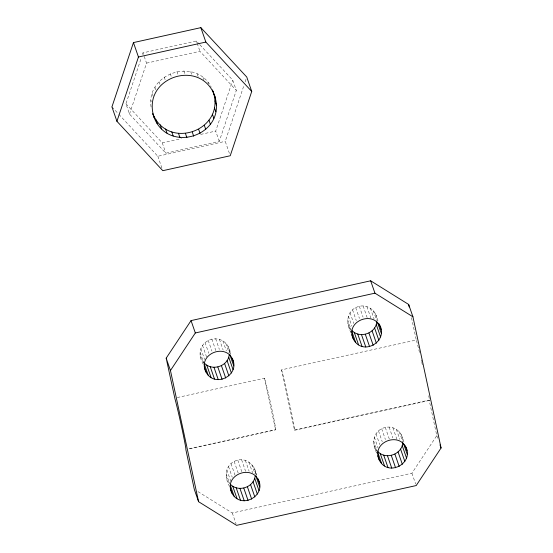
<?xml version="1.0" encoding="UTF-8"?>
<svg xmlns="http://www.w3.org/2000/svg" width="553" height="553" viewBox="0 0 553 553"><rect width="100%" height="100%" fill="white"/><g stroke="black" fill="none" stroke-linecap="round" stroke-linejoin="round"><path stroke-width="0.41" stroke-dasharray="2.77 2.07" d="M203.31 364.316C188.939 339.915 226.592 326.629 230.788 354.438M229.619 486.55C223.682 476.61 225.258 463.179 237.783 460.11C247.703 457.649 255.424 466.455 256.758 475.552M351.155 332.761C345.217 322.814 346.793 309.39 359.319 306.314C368.16 304.115 377.664 311.629 376.973 320.858M376.863 453.101C370.973 443.589 373.351 430.151 385.289 427.434C394.13 425.229 403.635 432.75 402.943 441.971M151.087 106.992C145.729 73.273 195.589 56.717 211.232 87.153M199.91 44.793L232.751 80.13L236.311 90.422L219.271 141.381L165.865 153.209L129.506 114.091L125.939 103.791L141.361 57.692M142.439 54.457L142.985 52.839L196.391 41.005L199.322 44.164M129.506 114.091L146.552 63.132L143.808 55.217M219.271 141.381L215.705 131.082L232.751 80.13M229.391 153.347L225.237 141.34L244.025 85.169M245.11 81.913L246.203 78.657M197.96 491.624L232.301 512.99L411.916 473.202L436.787 435.633L429.163 400.075L294.452 429.916L281.567 369.853L416.278 340.005L416.672 341.312A32.205 0.906 77.5 0 1 419.485 352.461M146.552 63.132L199.951 51.305L236.311 90.422M125.939 103.791L162.299 142.909L181.488 138.658M200.684 134.407L215.705 131.082M118.909 114.395L157.826 156.271L225.237 141.34M177.257 397.545L264.548 378.204L264.811 379.088A27.609 0.774 77.5 0 1 271.827 409.013A27.609 0.774 77.5 0 1 275.677 429.778L188.393 449.112M189.098 448.677L275.677 429.778M294.452 429.916L294.638 430.289L429.349 400.441A32.205 0.906 77.5 0 0 428.769 395.754M111.934 106.895L118.328 113.766M347.948 323.491L349.213 327.003L350.941 329.45M373.918 444.605L375.183 448.117L377.34 451.179M203.87 362.74L201.707 359.685L200.442 356.173M229.405 483.246L227.677 480.799L226.412 477.287M429.163 400.075L429.349 400.441M436.787 435.633L438.121 439.49M375.418 313.613L378.287 321.756M373.261 310.558L376.469 319.821M370.358 308.166L374.098 318.977M366.902 306.597L370.911 318.182M363.134 305.968L367.151 317.553M359.319 306.314L363.058 317.125M401.388 434.727L404.333 443.223M399.231 431.672L402.708 441.709M355.697 307.62L359.443 318.431M411.916 473.202L415.656 484.013M396.328 429.28L399.805 439.317M352.531 309.784L356.277 320.595M392.872 427.711L396.881 439.296M350.035 312.666L353.775 323.477M389.105 427.082L392.851 437.893M348.369 316.067L351.846 326.111M385.289 427.434L389.298 439.013M347.657 319.758L351.134 329.802M349.213 327.003L351.086 332.408M381.667 428.734L385.413 439.545M378.501 430.898L382.247 441.709M376.005 433.78L379.752 444.591M374.34 437.181L378.086 447.999M373.628 440.879L377.374 451.69M375.183 448.117L376.787 452.755M196.391 41.005L196.937 42.588M197.214 43.383L199.951 51.305M207.969 82.203L208.446 83.572M203.069 77.475L204.257 80.911M197.227 73.915L198.174 76.66M190.716 71.676L192.14 75.796M183.838 70.867L185.027 74.302M176.912 71.531L178.343 75.65M170.276 73.625L171.465 77.054M164.22 77.061L165.651 81.18M159.043 81.671L159.997 84.415M154.985 87.25L156.409 91.369M142.985 52.839L143.531 54.422M152.227 93.526L153.181 96.27M150.907 100.211L151.384 101.586M162.299 142.909L165.865 153.209M227.912 346.289L230.857 354.784M225.755 343.233L229.232 353.277M222.852 340.842L226.329 350.879M157.826 156.271L161.988 168.285M219.396 339.279L223.142 350.09M215.635 338.65L219.375 349.461M211.813 338.996L215.822 350.581M253.882 467.403L256.827 475.898M251.726 464.347L255.203 474.391M208.191 340.295L211.937 351.107M248.822 461.955L252.562 472.767M205.032 342.459L208.771 353.27M245.366 460.393L249.113 471.204M202.529 345.342L206.539 356.927M241.606 459.764L245.615 471.35M200.87 348.749L204.61 359.561M237.783 460.11L241.792 471.695M200.158 352.441L203.898 363.252M234.168 461.409L238.177 472.995M231.002 463.573L235.011 475.158M228.5 466.462L232.246 477.274M226.841 469.863L230.85 481.449M226.129 473.555L229.606 483.599M232.301 512.99L236.048 523.809M281.567 369.853L281.961 371.153A32.205 0.906 77.5 0 1 290.145 406.061A32.205 0.906 77.5 0 1 294.638 430.289M411.494 317.685L416.278 340.005M264.548 378.204L275.553 429.522M255.154 470.921L255.438 474.647M229.177 349.807L229.467 353.533M421.241 359.948A32.205 0.906 77.5 0 1 421.607 361.531M421.787 362.333A32.205 0.906 77.5 0 1 422.34 364.773"/><path stroke-width="0.83" d="M152.746 113.552C168.098 151.646 226.806 129.782 212.891 91.024M152.987 114.243C165.416 156.61 229.44 135.589 214.087 94.19M204.451 363.217C212.221 371.436 227.919 366.266 229.184 355.012M233.456 362.16C228.728 341.567 196.495 353.146 205.986 372.038C214.661 388.69 241.025 374.975 232.122 358.296M230.421 484.331C238.191 492.557 253.889 487.38 255.154 476.126M259.433 483.274C254.698 462.681 222.465 474.26 231.956 493.158C241.018 510.212 267.569 495.426 257.822 478.642M351.95 330.542C359.962 339.01 376.061 333.231 376.828 321.59M380.962 329.484C376.234 308.885 344.001 320.464 353.491 339.362C363.162 357.051 389.955 340.551 378.895 323.65M377.927 451.656C385.932 460.124 402.031 454.345 402.798 442.711M406.932 450.598C402.204 430.006 369.971 441.577 379.462 460.476C388.517 477.536 415.075 462.743 405.328 445.96M133.453 42.581L111.934 106.895L116.932 121.307L162.824 170.683L230.228 155.752L251.739 91.445L246.749 77.026L200.857 27.65L133.453 42.581L138.444 57L116.932 121.307M166.177 358.171L191.048 320.602L370.662 280.806L408.653 304.454L412.932 316.807L441.066 447.985L416.195 485.555L236.58 525.35L198.582 501.702L194.303 489.35L185.87 449.672A27.609 0.774 77.5 0 0 182.027 428.907A27.609 0.774 77.5 0 0 175.004 398.99L166.177 358.171L170.455 370.531L198.582 501.702M170.455 370.531L195.327 332.954L374.941 293.166L412.932 316.807M138.444 57L205.847 42.063L251.739 91.445M215.511 98.31C203.338 56.669 140.351 76.632 154.176 117.671M439.994 444.895L441.066 447.985M370.662 280.806L374.941 293.166M377.505 322.399L381.252 333.21M376.261 324.549L380.54 336.901M374.595 327.95L378.874 340.309M372.1 330.832L376.379 343.192M368.934 333.003L373.213 345.355M403.476 443.513L407.222 454.324M365.319 334.302L369.598 346.655M402.231 445.663L406.51 458.022M361.496 334.648L365.775 347.007M400.566 449.064L404.844 461.423M357.729 334.019L362.008 346.372M398.07 451.946L402.349 464.306M354.279 332.457L358.558 344.809M394.904 454.117L399.183 466.469M351.908 331.606L355.648 342.418M351.888 334.731L353.491 339.362M391.289 455.416L395.568 467.776M387.466 455.762L391.745 468.121M383.699 455.133L387.978 467.492M380.25 453.571L384.529 465.923M377.879 452.72L381.618 463.532M377.858 455.845L379.462 460.476M200.857 27.65L205.847 42.063M212.414 89.918L213.126 91.978M215.006 100.902L216.437 105.022M214.433 107.676L215.857 111.796M212.38 114.194L213.811 118.314M208.951 120.16L210.382 124.273M204.306 125.282L205.737 129.402M198.658 129.333L200.089 133.446M192.278 132.112L193.702 136.232M185.455 133.501L186.886 137.614M178.515 133.425L179.946 137.545M171.783 131.891L173.207 136.01M165.568 128.973L166.992 133.093M160.163 124.805L161.587 128.925M155.822 119.586L157.246 123.706M230 355.081L233.746 365.892M228.755 357.224L233.034 369.584M227.096 360.632L231.375 372.985M224.594 363.515L228.873 375.867M221.428 365.678L225.707 378.038M255.97 476.195L259.716 487.006M217.813 366.978L222.092 379.337M254.726 478.338L259.004 490.698M213.99 367.323L218.269 379.683M253.067 481.746L257.345 494.099M210.223 366.694L214.502 379.054M250.564 484.628L254.843 496.988M206.774 365.132L211.052 377.492M191.048 320.602L195.327 332.954M247.398 486.792L251.677 499.152M204.403 364.282L208.149 375.1M204.382 367.406L205.986 372.038M243.783 488.092L248.062 500.451M239.961 488.444L244.239 500.797M236.193 487.808L240.472 500.168M232.744 486.246L237.023 498.606M230.373 485.403L234.119 496.214M230.352 488.52L231.956 493.158M408.653 304.454L409.185 306.936"/></g></svg>
